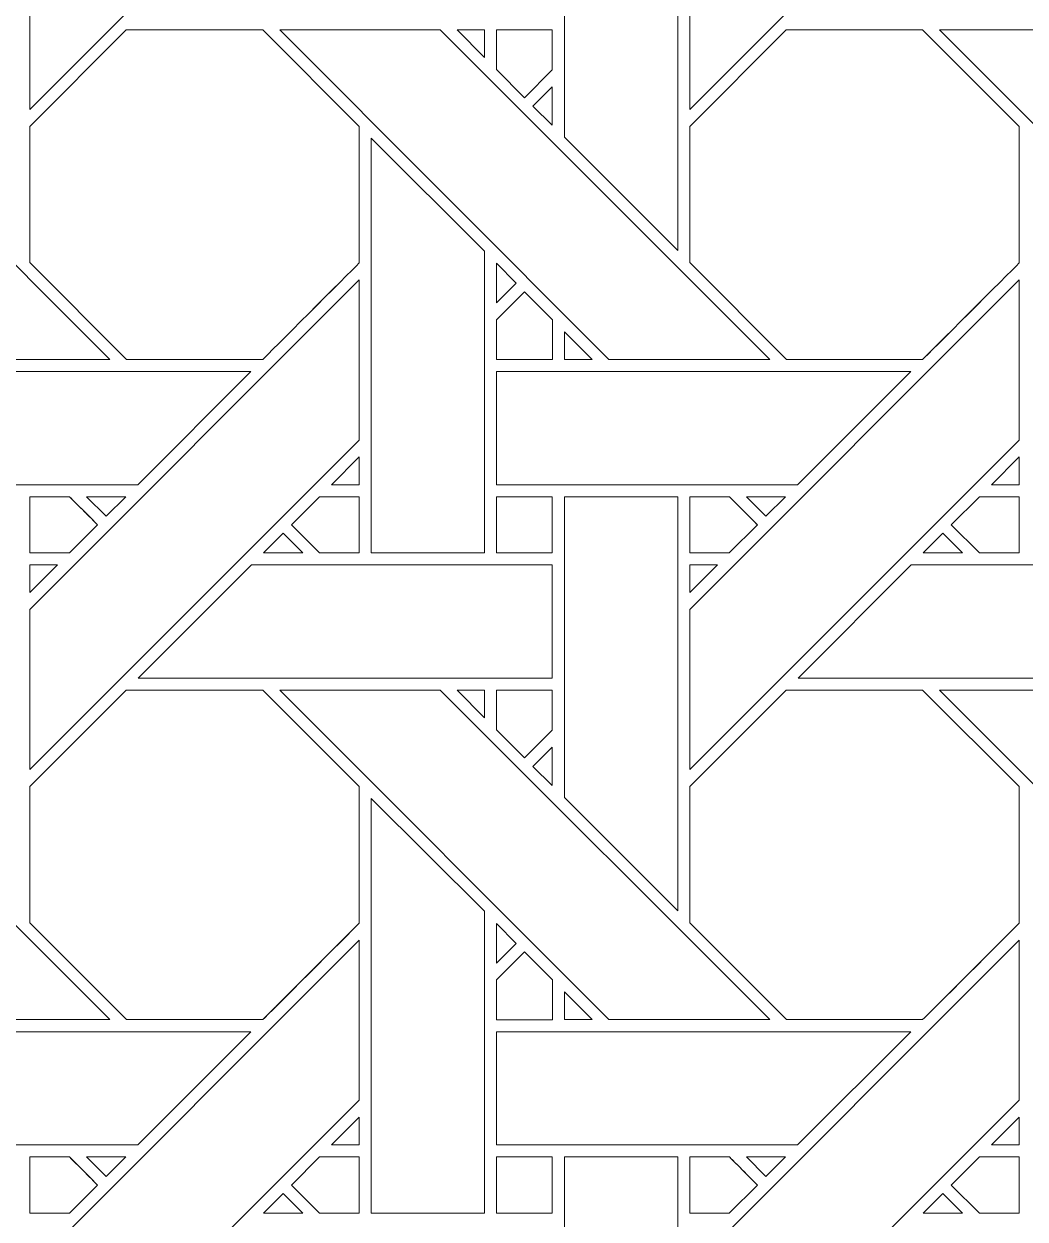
# Model space of a CAD drawing. Header units: inches. Extents: x 4.4 to 20.4, y 1.1 to 17.1.
# Drawn here: x 6.919 to 8.359, y 8.097 to 9.815 of the extents above; entities that cross this region are included whole.
import ezdxf

# ---------------------------------------------------------------- set-up
doc = ezdxf.new("R2010")
doc.units = ezdxf.units.IN
doc.header["$MEASUREMENT"] = 0
doc.layers.add('Design', color=7, linetype='Continuous', lineweight=0)

msp = doc.modelspace()

# ---------------------------------------------------------------- linework, layer by layer
at = {"layer": 'Design'}
for points, knots in [([(12.3829, 17.0948), (7.9646, 17.0948), (4.3829, 13.513), (4.3829, 9.0948), (4.3829, 4.6765), (7.9646, 1.0948), (12.3829, 1.0948), (16.8011, 1.0948), (20.3829, 4.6765), (20.3829, 9.0948), (20.3829, 13.513), (16.8011, 17.0948), (12.3829, 17.0948)], [0, 0, 0, 0, 1, 1, 1, 2, 2, 2, 3, 3, 3, 4, 4, 4, 4]), ([(12.3829, 16.2388), (8.4373, 16.2388), (5.2388, 13.0403), (5.2388, 9.0948), (5.2388, 5.1492), (8.4373, 1.9507), (12.3829, 1.9507), (16.3284, 1.9507), (19.5269, 5.1492), (19.5269, 9.0948), (19.5269, 13.0403), (16.3284, 16.2388), (12.3829, 16.2388)], [0, 0, 0, 0, 1, 1, 1, 2, 2, 2, 3, 3, 3, 4, 4, 4, 4]), ([(6.928, 9.9218), (6.928, 9.9218), (7.4017, 10.3954), (7.4017, 10.3954), (7.4017, 10.3954), (7.4017, 10.1654), (7.4017, 10.1654), (7.4017, 10.1654), (6.928, 9.6917), (6.928, 9.6917), (6.928, 9.6917), (6.928, 9.9218), (6.928, 9.9218)], [0, 0, 0, 0, 1, 1, 1, 2, 2, 2, 3, 3, 3, 4, 4, 4, 4]), ([(7.8768, 9.9218), (7.8768, 9.9218), (8.3504, 10.3954), (8.3504, 10.3954), (8.3504, 10.3954), (8.3504, 10.1654), (8.3504, 10.1654), (8.3504, 10.1654), (7.8768, 9.6917), (7.8768, 9.6917), (7.8768, 9.6917), (7.8768, 9.9218), (7.8768, 9.9218)], [0, 0, 0, 0, 1, 1, 1, 2, 2, 2, 3, 3, 3, 4, 4, 4, 4]), ([(7.8596, 10.0839), (7.8596, 10.0839), (7.8596, 9.4888), (7.8596, 9.4888), (7.8596, 9.4888), (7.6967, 9.6517), (7.6967, 9.6517), (7.6967, 9.6517), (7.6967, 10.0839), (7.6967, 10.0839), (7.6967, 10.0839), (7.8596, 10.0839), (7.8596, 10.0839)], [0, 0, 0, 0, 1, 1, 1, 2, 2, 2, 3, 3, 3, 4, 4, 4, 4]), ([(6.5694, 9.8061), (6.5694, 9.8061), (7.043, 9.3324), (7.043, 9.3324), (7.043, 9.3324), (6.812, 9.3324), (6.812, 9.3324), (6.812, 9.3324), (6.3385, 9.8061), (6.3385, 9.8061), (6.3385, 9.8061), (6.5694, 9.8061), (6.5694, 9.8061)], [0, 0, 0, 0, 1, 1, 1, 2, 2, 2, 3, 3, 3, 4, 4, 4, 4]), ([(7.0667, 9.8061), (7.0667, 9.8061), (7.2629, 9.8061), (7.2629, 9.8061), (7.2629, 9.8061), (7.4016, 9.6673), (7.4016, 9.6673), (7.4016, 9.6673), (7.4016, 9.4711), (7.4016, 9.4711), (7.3838, 9.4532), (7.2719, 9.3414), (7.2629, 9.3324), (7.2629, 9.3324), (7.0672, 9.3324), (7.0672, 9.3324), (7.0672, 9.3324), (6.928, 9.4717), (6.928, 9.4717), (6.928, 9.4717), (6.928, 9.6673), (6.928, 9.6673), (6.928, 9.6673), (7.0667, 9.8061), (7.0667, 9.8061)], [0, 0, 0, 0, 1, 1, 1, 2, 2, 2, 3, 3, 3, 4, 4, 4, 5, 5, 5, 6, 6, 6, 7, 7, 7, 8, 8, 8, 8]), ([(6.928, 9.6673), (6.928, 9.6673), (7.0667, 9.8061), (7.0667, 9.8061), (7.0667, 9.8061), (7.2629, 9.8061), (7.2629, 9.8061), (7.2629, 9.8061), (7.4016, 9.6673), (7.4016, 9.6673), (7.4016, 9.6673), (7.4016, 9.4711), (7.4016, 9.4711), (7.3839, 9.4533), (7.272, 9.3415), (7.2629, 9.3324), (7.2629, 9.3324), (7.0672, 9.3324), (7.0672, 9.3324), (7.0672, 9.3324), (6.928, 9.4717), (6.928, 9.4717), (6.928, 9.4717), (6.928, 9.6673), (6.928, 9.6673)], [0, 0, 0, 0, 1, 1, 1, 2, 2, 2, 3, 3, 3, 4, 4, 4, 5, 5, 5, 6, 6, 6, 7, 7, 7, 8, 8, 8, 8]), ([(7.5181, 9.8061), (7.5181, 9.8061), (7.9918, 9.3324), (7.9918, 9.3324), (7.9918, 9.3324), (7.7607, 9.3324), (7.7607, 9.3324), (7.7607, 9.3324), (7.2872, 9.8061), (7.2872, 9.8061), (7.2872, 9.8061), (7.5181, 9.8061), (7.5181, 9.8061)], [0, 0, 0, 0, 1, 1, 1, 2, 2, 2, 3, 3, 3, 4, 4, 4, 4]), ([(7.5817, 9.8061), (7.5817, 9.8061), (7.5817, 9.7662), (7.5817, 9.7662), (7.5817, 9.7662), (7.5422, 9.8061), (7.5422, 9.8061), (7.5422, 9.8061), (7.5817, 9.8061), (7.5817, 9.8061)], [0, 0, 0, 0, 1, 1, 1, 2, 2, 2, 3, 3, 3, 3]), ([(7.6791, 9.8061), (7.6791, 9.8061), (7.6791, 9.7485), (7.6791, 9.7485), (7.6791, 9.7485), (7.6392, 9.7085), (7.6392, 9.7085), (7.6392, 9.7085), (7.5988, 9.7489), (7.5988, 9.7489), (7.5988, 9.7489), (7.5988, 9.8061), (7.5988, 9.8061), (7.5988, 9.8061), (7.6791, 9.8061), (7.6791, 9.8061)], [0, 0, 0, 0, 1, 1, 1, 2, 2, 2, 3, 3, 3, 4, 4, 4, 5, 5, 5, 5]), ([(7.6392, 9.7085), (7.6392, 9.7085), (7.5988, 9.7489), (7.5988, 9.7489), (7.5988, 9.7489), (7.5988, 9.8061), (7.5988, 9.8061), (7.5988, 9.8061), (7.6791, 9.8061), (7.6791, 9.8061), (7.6791, 9.8061), (7.6791, 9.7485), (7.6791, 9.7485), (7.6791, 9.7485), (7.6392, 9.7085), (7.6392, 9.7085)], [0, 0, 0, 0, 1, 1, 1, 2, 2, 2, 3, 3, 3, 4, 4, 4, 5, 5, 5, 5]), ([(8.0154, 9.8061), (8.0154, 9.8061), (8.2116, 9.8061), (8.2116, 9.8061), (8.2116, 9.8061), (8.3504, 9.6673), (8.3504, 9.6673), (8.3504, 9.6673), (8.3504, 9.4711), (8.3504, 9.4711), (8.3326, 9.4532), (8.2207, 9.3414), (8.2117, 9.3324), (8.2117, 9.3324), (8.016, 9.3324), (8.016, 9.3324), (8.016, 9.3324), (7.8767, 9.4717), (7.8767, 9.4717), (7.8767, 9.4717), (7.8767, 9.6673), (7.8767, 9.6673), (7.8767, 9.6673), (8.0154, 9.8061), (8.0154, 9.8061)], [0, 0, 0, 0, 1, 1, 1, 2, 2, 2, 3, 3, 3, 4, 4, 4, 5, 5, 5, 6, 6, 6, 7, 7, 7, 8, 8, 8, 8]), ([(7.8767, 9.6673), (7.8767, 9.6673), (8.0154, 9.8061), (8.0154, 9.8061), (8.0154, 9.8061), (8.2116, 9.8061), (8.2116, 9.8061), (8.2116, 9.8061), (8.3504, 9.6673), (8.3504, 9.6673), (8.3504, 9.6673), (8.3504, 9.4711), (8.3504, 9.4711), (8.3328, 9.4534), (8.2208, 9.3416), (8.2117, 9.3324), (8.2117, 9.3324), (8.016, 9.3324), (8.016, 9.3324), (8.016, 9.3324), (7.8767, 9.4717), (7.8767, 9.4717), (7.8767, 9.4717), (7.8767, 9.6673), (7.8767, 9.6673)], [0, 0, 0, 0, 1, 1, 1, 2, 2, 2, 3, 3, 3, 4, 4, 4, 5, 5, 5, 6, 6, 6, 7, 7, 7, 8, 8, 8, 8]), ([(8.4669, 9.8061), (8.4669, 9.8061), (8.9405, 9.3324), (8.9405, 9.3324), (8.9405, 9.3324), (8.7095, 9.3324), (8.7095, 9.3324), (8.7095, 9.3324), (8.2359, 9.8061), (8.2359, 9.8061), (8.2359, 9.8061), (8.4669, 9.8061), (8.4669, 9.8061)], [0, 0, 0, 0, 1, 1, 1, 2, 2, 2, 3, 3, 3, 4, 4, 4, 4]), ([(7.6792, 9.7242), (7.6792, 9.7242), (7.6792, 9.6691), (7.6792, 9.6691), (7.6792, 9.6691), (7.6514, 9.6964), (7.6514, 9.6964), (7.6514, 9.6964), (7.6792, 9.7242), (7.6792, 9.7242)], [0, 0, 0, 0, 1, 1, 1, 2, 2, 2, 3, 3, 3, 3]), ([(7.5816, 9.4881), (7.5816, 9.4881), (7.5816, 9.0544), (7.5816, 9.0544), (7.5816, 9.0544), (7.4188, 9.0544), (7.4188, 9.0544), (7.4188, 9.0544), (7.4188, 9.6502), (7.4188, 9.6502), (7.4188, 9.6502), (7.5816, 9.4881), (7.5816, 9.4881)], [0, 0, 0, 0, 1, 1, 1, 2, 2, 2, 3, 3, 3, 4, 4, 4, 4]), ([(7.5989, 9.4138), (7.5989, 9.4138), (7.5989, 9.4706), (7.5989, 9.4706), (7.5989, 9.4706), (7.6271, 9.442), (7.6271, 9.442), (7.6271, 9.442), (7.5989, 9.4138), (7.5989, 9.4138)], [0, 0, 0, 0, 1, 1, 1, 2, 2, 2, 3, 3, 3, 3]), ([(6.928, 8.9731), (6.928, 8.9731), (7.4017, 9.4467), (7.4017, 9.4467), (7.4017, 9.4467), (7.4017, 9.2166), (7.4017, 9.2166), (7.4017, 9.2166), (6.928, 8.743), (6.928, 8.743), (6.928, 8.743), (6.928, 8.9731), (6.928, 8.9731)], [0, 0, 0, 0, 1, 1, 1, 2, 2, 2, 3, 3, 3, 4, 4, 4, 4]), ([(7.8768, 8.9731), (7.8768, 8.9731), (8.3504, 9.4467), (8.3504, 9.4467), (8.3504, 9.4467), (8.3504, 9.2166), (8.3504, 9.2166), (8.3504, 9.2166), (7.8768, 8.743), (7.8768, 8.743), (7.8768, 8.743), (7.8768, 8.9731), (7.8768, 8.9731)], [0, 0, 0, 0, 1, 1, 1, 2, 2, 2, 3, 3, 3, 4, 4, 4, 4]), ([(7.5989, 9.3322), (7.5989, 9.3322), (7.5989, 9.3895), (7.5989, 9.3895), (7.5989, 9.3895), (7.6392, 9.4298), (7.6392, 9.4298), (7.6392, 9.4298), (7.6795, 9.3895), (7.6795, 9.3895), (7.6795, 9.3895), (7.6795, 9.3322), (7.6795, 9.3322), (7.6795, 9.3322), (7.5989, 9.3322), (7.5989, 9.3322)], [0, 0, 0, 0, 1, 1, 1, 2, 2, 2, 3, 3, 3, 4, 4, 4, 5, 5, 5, 5]), ([(7.6392, 9.4298), (7.6392, 9.4298), (7.6795, 9.3895), (7.6795, 9.3895), (7.6795, 9.3895), (7.6795, 9.3322), (7.6795, 9.3322), (7.6795, 9.3322), (7.5989, 9.3322), (7.5989, 9.3322), (7.5989, 9.3322), (7.5989, 9.3895), (7.5989, 9.3895), (7.5989, 9.3895), (7.6392, 9.4298), (7.6392, 9.4298)], [0, 0, 0, 0, 1, 1, 1, 2, 2, 2, 3, 3, 3, 4, 4, 4, 5, 5, 5, 5]), ([(7.6968, 9.3324), (7.6968, 9.3324), (7.6968, 9.3722), (7.6968, 9.3722), (7.6968, 9.3722), (7.7365, 9.3324), (7.7365, 9.3324), (7.7365, 9.3324), (7.6968, 9.3324), (7.6968, 9.3324)], [0, 0, 0, 0, 1, 1, 1, 2, 2, 2, 3, 3, 3, 3]), ([(6.6502, 9.1525), (6.6502, 9.1525), (6.6502, 9.3152), (6.6502, 9.3152), (6.6502, 9.3152), (7.2459, 9.3152), (7.2459, 9.3152), (7.2459, 9.3152), (7.0832, 9.1525), (7.0832, 9.1525), (7.0832, 9.1525), (6.6502, 9.1525), (6.6502, 9.1525)], [0, 0, 0, 0, 1, 1, 1, 2, 2, 2, 3, 3, 3, 4, 4, 4, 4]), ([(7.5989, 9.1525), (7.5989, 9.1525), (7.5989, 9.3152), (7.5989, 9.3152), (7.5989, 9.3152), (8.1946, 9.3152), (8.1946, 9.3152), (8.1946, 9.3152), (8.0319, 9.1525), (8.0319, 9.1525), (8.0319, 9.1525), (7.5989, 9.1525), (7.5989, 9.1525)], [0, 0, 0, 0, 1, 1, 1, 2, 2, 2, 3, 3, 3, 4, 4, 4, 4]), ([(7.3619, 9.1525), (7.3619, 9.1525), (7.4017, 9.1923), (7.4017, 9.1923), (7.4017, 9.1923), (7.4017, 9.1525), (7.4017, 9.1525), (7.4017, 9.1525), (7.3619, 9.1525), (7.3619, 9.1525)], [0, 0, 0, 0, 1, 1, 1, 2, 2, 2, 3, 3, 3, 3]), ([(8.3107, 9.1525), (8.3107, 9.1525), (8.3504, 9.1923), (8.3504, 9.1923), (8.3504, 9.1923), (8.3504, 9.1525), (8.3504, 9.1525), (8.3504, 9.1525), (8.3107, 9.1525), (8.3107, 9.1525)], [0, 0, 0, 0, 1, 1, 1, 2, 2, 2, 3, 3, 3, 3]), ([(6.985, 9.1352), (6.9902, 9.1301), (7.021, 9.0993), (7.0254, 9.0948), (7.0254, 9.0948), (6.985, 9.0544), (6.985, 9.0544), (6.985, 9.0544), (6.928, 9.0544), (6.928, 9.0544), (6.928, 9.0544), (6.928, 9.1352), (6.928, 9.1352), (6.928, 9.1352), (6.985, 9.1352), (6.985, 9.1352)], [0, 0, 0, 0, 1, 1, 1, 2, 2, 2, 3, 3, 3, 4, 4, 4, 5, 5, 5, 5]), ([(7.0103, 9.11), (7.0103, 9.11), (7.0254, 9.0948), (7.0254, 9.0948), (7.0254, 9.0948), (6.985, 9.0544), (6.985, 9.0544), (6.985, 9.0544), (6.928, 9.0544), (6.928, 9.0544), (6.928, 9.0544), (6.928, 9.1352), (6.928, 9.1352), (6.928, 9.1352), (6.985, 9.1352), (6.985, 9.1352), (6.9905, 9.1297), (7.0008, 9.1195), (7.0103, 9.11)], [0, 0, 0, 0, 1, 1, 1, 2, 2, 2, 3, 3, 3, 4, 4, 4, 5, 5, 5, 6, 6, 6, 6]), ([(7.0095, 9.1352), (7.0095, 9.1352), (7.0659, 9.1352), (7.0659, 9.1352), (7.0659, 9.1352), (7.0376, 9.107), (7.0376, 9.107), (7.0376, 9.107), (7.0095, 9.1352), (7.0095, 9.1352)], [0, 0, 0, 0, 1, 1, 1, 2, 2, 2, 3, 3, 3, 3]), ([(7.3445, 9.0544), (7.3445, 9.0544), (7.3042, 9.0948), (7.3042, 9.0948), (7.3042, 9.0948), (7.3446, 9.1352), (7.3446, 9.1352), (7.3446, 9.1352), (7.4017, 9.1352), (7.4017, 9.1352), (7.4017, 9.1352), (7.4017, 9.0544), (7.4017, 9.0544), (7.4017, 9.0544), (7.3445, 9.0544), (7.3445, 9.0544)], [0, 0, 0, 0, 1, 1, 1, 2, 2, 2, 3, 3, 3, 4, 4, 4, 5, 5, 5, 5]), ([(7.3042, 9.0948), (7.3042, 9.0948), (7.3446, 9.1352), (7.3446, 9.1352), (7.3446, 9.1352), (7.4017, 9.1352), (7.4017, 9.1352), (7.4017, 9.1352), (7.4017, 9.0544), (7.4017, 9.0544), (7.4017, 9.0544), (7.3445, 9.0544), (7.3445, 9.0544), (7.3445, 9.0544), (7.3042, 9.0948), (7.3042, 9.0948)], [0, 0, 0, 0, 1, 1, 1, 2, 2, 2, 3, 3, 3, 4, 4, 4, 5, 5, 5, 5]), ([(7.5989, 9.0544), (7.5989, 9.0544), (7.5989, 9.1352), (7.5989, 9.1352), (7.5989, 9.1352), (7.6791, 9.1352), (7.6791, 9.1352), (7.6791, 9.1352), (7.6791, 9.0544), (7.6791, 9.0544), (7.6791, 9.0544), (7.5989, 9.0544), (7.5989, 9.0544)], [0, 0, 0, 0, 1, 1, 1, 2, 2, 2, 3, 3, 3, 4, 4, 4, 4]), ([(7.5989, 9.1352), (7.5989, 9.1352), (7.6791, 9.1352), (7.6791, 9.1352), (7.6791, 9.1352), (7.6791, 9.0544), (7.6791, 9.0544), (7.6791, 9.0544), (7.5989, 9.0544), (7.5989, 9.0544), (7.5989, 9.0544), (7.5989, 9.1352), (7.5989, 9.1352)], [0, 0, 0, 0, 1, 1, 1, 2, 2, 2, 3, 3, 3, 4, 4, 4, 4]), ([(7.8596, 9.1352), (7.8596, 9.1352), (7.8596, 8.5401), (7.8596, 8.5401), (7.8596, 8.5401), (7.6967, 8.703), (7.6967, 8.703), (7.6967, 8.703), (7.6967, 9.1352), (7.6967, 9.1352), (7.6967, 9.1352), (7.8596, 9.1352), (7.8596, 9.1352)], [0, 0, 0, 0, 1, 1, 1, 2, 2, 2, 3, 3, 3, 4, 4, 4, 4]), ([(7.9338, 9.1352), (7.9389, 9.1301), (7.9697, 9.0993), (7.9741, 9.0948), (7.9741, 9.0948), (7.9337, 9.0544), (7.9337, 9.0544), (7.9337, 9.0544), (7.8767, 9.0544), (7.8767, 9.0544), (7.8767, 9.0544), (7.8767, 9.1352), (7.8767, 9.1352), (7.8767, 9.1352), (7.9338, 9.1352), (7.9338, 9.1352)], [0, 0, 0, 0, 1, 1, 1, 2, 2, 2, 3, 3, 3, 4, 4, 4, 5, 5, 5, 5]), ([(7.9583, 9.1107), (7.9643, 9.1047), (7.97, 9.099), (7.9741, 9.0948), (7.9741, 9.0948), (7.9337, 9.0544), (7.9337, 9.0544), (7.9337, 9.0544), (7.8767, 9.0544), (7.8767, 9.0544), (7.8767, 9.0544), (7.8767, 9.1352), (7.8767, 9.1352), (7.8767, 9.1352), (7.9338, 9.1352), (7.9338, 9.1352), (7.9338, 9.1352), (7.9583, 9.1107), (7.9583, 9.1107)], [0, 0, 0, 0, 1, 1, 1, 2, 2, 2, 3, 3, 3, 4, 4, 4, 5, 5, 5, 6, 6, 6, 6]), ([(7.9582, 9.1352), (7.9582, 9.1352), (8.0146, 9.1352), (8.0146, 9.1352), (8.0146, 9.1352), (7.9864, 9.107), (7.9864, 9.107), (7.9864, 9.107), (7.9582, 9.1352), (7.9582, 9.1352)], [0, 0, 0, 0, 1, 1, 1, 2, 2, 2, 3, 3, 3, 3]), ([(8.2933, 9.0544), (8.2933, 9.0544), (8.2529, 9.0948), (8.2529, 9.0948), (8.2529, 9.0948), (8.2934, 9.1352), (8.2934, 9.1352), (8.2934, 9.1352), (8.3504, 9.1352), (8.3504, 9.1352), (8.3504, 9.1352), (8.3504, 9.0544), (8.3504, 9.0544), (8.3504, 9.0544), (8.2933, 9.0544), (8.2933, 9.0544)], [0, 0, 0, 0, 1, 1, 1, 2, 2, 2, 3, 3, 3, 4, 4, 4, 5, 5, 5, 5]), ([(8.2529, 9.0948), (8.2529, 9.0948), (8.2934, 9.1352), (8.2934, 9.1352), (8.2934, 9.1352), (8.3504, 9.1352), (8.3504, 9.1352), (8.3504, 9.1352), (8.3504, 9.0544), (8.3504, 9.0544), (8.3504, 9.0544), (8.2933, 9.0544), (8.2933, 9.0544), (8.2933, 9.0544), (8.2529, 9.0948), (8.2529, 9.0948)], [0, 0, 0, 0, 1, 1, 1, 2, 2, 2, 3, 3, 3, 4, 4, 4, 5, 5, 5, 5]), ([(7.3204, 9.0544), (7.3204, 9.0544), (7.2639, 9.0544), (7.2639, 9.0544), (7.2639, 9.0544), (7.2921, 9.0827), (7.2921, 9.0827), (7.2921, 9.0827), (7.3204, 9.0544), (7.3204, 9.0544)], [0, 0, 0, 0, 1, 1, 1, 2, 2, 2, 3, 3, 3, 3]), ([(8.2691, 9.0544), (8.2691, 9.0544), (8.2126, 9.0544), (8.2126, 9.0544), (8.2126, 9.0544), (8.2408, 9.0827), (8.2408, 9.0827), (8.2408, 9.0827), (8.2691, 9.0544), (8.2691, 9.0544)], [0, 0, 0, 0, 1, 1, 1, 2, 2, 2, 3, 3, 3, 3]), ([(6.9679, 9.0373), (6.9679, 9.0373), (6.928, 8.9974), (6.928, 8.9974), (6.928, 8.9974), (6.928, 9.0373), (6.928, 9.0373), (6.928, 9.0373), (6.9679, 9.0373), (6.9679, 9.0373)], [0, 0, 0, 0, 1, 1, 1, 2, 2, 2, 3, 3, 3, 3]), ([(7.2467, 9.0373), (7.2467, 9.0373), (7.6792, 9.0373), (7.6792, 9.0373), (7.6792, 9.0373), (7.6792, 8.8745), (7.6792, 8.8745), (7.6792, 8.8745), (7.0839, 8.8745), (7.0839, 8.8745), (7.0839, 8.8745), (7.2467, 9.0373), (7.2467, 9.0373)], [0, 0, 0, 0, 1, 1, 1, 2, 2, 2, 3, 3, 3, 4, 4, 4, 4]), ([(7.9166, 9.0373), (7.9166, 9.0373), (7.8768, 8.9975), (7.8768, 8.9975), (7.8768, 8.9975), (7.8768, 9.0373), (7.8768, 9.0373), (7.8768, 9.0373), (7.9166, 9.0373), (7.9166, 9.0373)], [0, 0, 0, 0, 1, 1, 1, 2, 2, 2, 3, 3, 3, 3]), ([(8.1954, 9.0373), (8.1954, 9.0373), (8.6279, 9.0373), (8.6279, 9.0373), (8.6279, 9.0373), (8.6279, 8.8745), (8.6279, 8.8745), (8.6279, 8.8745), (8.0326, 8.8745), (8.0326, 8.8745), (8.0326, 8.8745), (8.1954, 9.0373), (8.1954, 9.0373)], [0, 0, 0, 0, 1, 1, 1, 2, 2, 2, 3, 3, 3, 4, 4, 4, 4]), ([(6.5694, 8.8573), (6.5694, 8.8573), (7.043, 8.3837), (7.043, 8.3837), (7.043, 8.3837), (6.812, 8.3837), (6.812, 8.3837), (6.812, 8.3837), (6.3385, 8.8573), (6.3385, 8.8573), (6.3385, 8.8573), (6.5694, 8.8573), (6.5694, 8.8573)], [0, 0, 0, 0, 1, 1, 1, 2, 2, 2, 3, 3, 3, 4, 4, 4, 4]), ([(7.0667, 8.8573), (7.0667, 8.8573), (7.2629, 8.8573), (7.2629, 8.8573), (7.2629, 8.8573), (7.4016, 8.7186), (7.4016, 8.7186), (7.4016, 8.7186), (7.4016, 8.5224), (7.4016, 8.5224), (7.3838, 8.5044), (7.2719, 8.3927), (7.2629, 8.3837), (7.2629, 8.3837), (7.0672, 8.3837), (7.0672, 8.3837), (7.0672, 8.3837), (6.928, 8.5229), (6.928, 8.5229), (6.928, 8.5229), (6.928, 8.7186), (6.928, 8.7186), (6.928, 8.7186), (7.0667, 8.8573), (7.0667, 8.8573)], [0, 0, 0, 0, 1, 1, 1, 2, 2, 2, 3, 3, 3, 4, 4, 4, 5, 5, 5, 6, 6, 6, 7, 7, 7, 8, 8, 8, 8]), ([(6.928, 8.7186), (6.928, 8.7186), (7.0667, 8.8573), (7.0667, 8.8573), (7.0667, 8.8573), (7.2629, 8.8573), (7.2629, 8.8573), (7.2629, 8.8573), (7.4016, 8.7186), (7.4016, 8.7186), (7.4016, 8.7186), (7.4016, 8.5224), (7.4016, 8.5224), (7.3843, 8.5049), (7.2723, 8.3931), (7.2629, 8.3837), (7.2629, 8.3837), (7.0672, 8.3837), (7.0672, 8.3837), (7.0672, 8.3837), (6.928, 8.5229), (6.928, 8.5229), (6.928, 8.5229), (6.928, 8.7186), (6.928, 8.7186)], [0, 0, 0, 0, 1, 1, 1, 2, 2, 2, 3, 3, 3, 4, 4, 4, 5, 5, 5, 6, 6, 6, 7, 7, 7, 8, 8, 8, 8]), ([(7.5181, 8.8573), (7.5181, 8.8573), (7.9918, 8.3837), (7.9918, 8.3837), (7.9918, 8.3837), (7.7607, 8.3837), (7.7607, 8.3837), (7.7607, 8.3837), (7.2872, 8.8573), (7.2872, 8.8573), (7.2872, 8.8573), (7.5181, 8.8573), (7.5181, 8.8573)], [0, 0, 0, 0, 1, 1, 1, 2, 2, 2, 3, 3, 3, 4, 4, 4, 4]), ([(7.5817, 8.8573), (7.5817, 8.8573), (7.5817, 8.8175), (7.5817, 8.8175), (7.5817, 8.8175), (7.5422, 8.8573), (7.5422, 8.8573), (7.5422, 8.8573), (7.5817, 8.8573), (7.5817, 8.8573)], [0, 0, 0, 0, 1, 1, 1, 2, 2, 2, 3, 3, 3, 3]), ([(7.6791, 8.8573), (7.6791, 8.8573), (7.6791, 8.7997), (7.6791, 8.7997), (7.6791, 8.7997), (7.6392, 8.7598), (7.6392, 8.7598), (7.6392, 8.7598), (7.5988, 8.8001), (7.5988, 8.8001), (7.5988, 8.8001), (7.5988, 8.8573), (7.5988, 8.8573), (7.5988, 8.8573), (7.6791, 8.8573), (7.6791, 8.8573)], [0, 0, 0, 0, 1, 1, 1, 2, 2, 2, 3, 3, 3, 4, 4, 4, 5, 5, 5, 5]), ([(7.6392, 8.7598), (7.6392, 8.7598), (7.5988, 8.8001), (7.5988, 8.8001), (7.5988, 8.8001), (7.5988, 8.8573), (7.5988, 8.8573), (7.5988, 8.8573), (7.6791, 8.8573), (7.6791, 8.8573), (7.6791, 8.8573), (7.6791, 8.7997), (7.6791, 8.7997), (7.6791, 8.7997), (7.6392, 8.7598), (7.6392, 8.7598)], [0, 0, 0, 0, 1, 1, 1, 2, 2, 2, 3, 3, 3, 4, 4, 4, 5, 5, 5, 5]), ([(8.0154, 8.8573), (8.0154, 8.8573), (8.2116, 8.8573), (8.2116, 8.8573), (8.2116, 8.8573), (8.3504, 8.7186), (8.3504, 8.7186), (8.3504, 8.7186), (8.3504, 8.5224), (8.3504, 8.5224), (8.3326, 8.5044), (8.2207, 8.3927), (8.2117, 8.3837), (8.2117, 8.3837), (8.016, 8.3837), (8.016, 8.3837), (8.016, 8.3837), (7.8767, 8.5229), (7.8767, 8.5229), (7.8767, 8.5229), (7.8767, 8.7186), (7.8767, 8.7186), (7.8767, 8.7186), (8.0154, 8.8573), (8.0154, 8.8573)], [0, 0, 0, 0, 1, 1, 1, 2, 2, 2, 3, 3, 3, 4, 4, 4, 5, 5, 5, 6, 6, 6, 7, 7, 7, 8, 8, 8, 8]), ([(7.8767, 8.7186), (7.8767, 8.7186), (8.0154, 8.8573), (8.0154, 8.8573), (8.0154, 8.8573), (8.2116, 8.8573), (8.2116, 8.8573), (8.2116, 8.8573), (8.3504, 8.7186), (8.3504, 8.7186), (8.3504, 8.7186), (8.3504, 8.5224), (8.3504, 8.5224), (8.3324, 8.5042), (8.2205, 8.3925), (8.2117, 8.3837), (8.2117, 8.3837), (8.016, 8.3837), (8.016, 8.3837), (8.016, 8.3837), (7.8767, 8.5229), (7.8767, 8.5229), (7.8767, 8.5229), (7.8767, 8.7186), (7.8767, 8.7186)], [0, 0, 0, 0, 1, 1, 1, 2, 2, 2, 3, 3, 3, 4, 4, 4, 5, 5, 5, 6, 6, 6, 7, 7, 7, 8, 8, 8, 8]), ([(8.2359, 8.8573), (8.2359, 8.8573), (8.4669, 8.8573), (8.4669, 8.8573), (8.4669, 8.8573), (8.9405, 8.3837), (8.9405, 8.3837), (8.9405, 8.3837), (8.7095, 8.3837), (8.7095, 8.3837), (8.7095, 8.3837), (8.2359, 8.8573), (8.2359, 8.8573)], [0, 0, 0, 0, 1, 1, 1, 2, 2, 2, 3, 3, 3, 4, 4, 4, 4]), ([(7.6792, 8.7755), (7.6792, 8.7755), (7.6792, 8.7203), (7.6792, 8.7203), (7.6792, 8.7203), (7.6514, 8.7477), (7.6514, 8.7477), (7.6514, 8.7477), (7.6792, 8.7755), (7.6792, 8.7755)], [0, 0, 0, 0, 1, 1, 1, 2, 2, 2, 3, 3, 3, 3]), ([(7.5816, 8.5394), (7.5816, 8.5394), (7.5816, 8.1057), (7.5816, 8.1057), (7.5816, 8.1057), (7.4188, 8.1057), (7.4188, 8.1057), (7.4188, 8.1057), (7.4188, 8.7015), (7.4188, 8.7015), (7.4188, 8.7015), (7.5816, 8.5394), (7.5816, 8.5394)], [0, 0, 0, 0, 1, 1, 1, 2, 2, 2, 3, 3, 3, 4, 4, 4, 4]), ([(7.5989, 8.4651), (7.5989, 8.4651), (7.5989, 8.5219), (7.5989, 8.5219), (7.5989, 8.5219), (7.6271, 8.4933), (7.6271, 8.4933), (7.6271, 8.4933), (7.5989, 8.4651), (7.5989, 8.4651)], [0, 0, 0, 0, 1, 1, 1, 2, 2, 2, 3, 3, 3, 3]), ([(6.928, 8.0244), (6.928, 8.0244), (7.4017, 8.498), (7.4017, 8.498), (7.4017, 8.498), (7.4017, 8.2679), (7.4017, 8.2679), (7.4017, 8.2679), (6.928, 7.7943), (6.928, 7.7943), (6.928, 7.7943), (6.928, 8.0244), (6.928, 8.0244)], [0, 0, 0, 0, 1, 1, 1, 2, 2, 2, 3, 3, 3, 4, 4, 4, 4]), ([(7.8768, 8.0244), (7.8768, 8.0244), (8.3504, 8.498), (8.3504, 8.498), (8.3504, 8.498), (8.3504, 8.2679), (8.3504, 8.2679), (8.3504, 8.2679), (7.8768, 7.7943), (7.8768, 7.7943), (7.8768, 7.7943), (7.8768, 8.0244), (7.8768, 8.0244)], [0, 0, 0, 0, 1, 1, 1, 2, 2, 2, 3, 3, 3, 4, 4, 4, 4]), ([(7.5989, 8.3834), (7.5989, 8.3834), (7.5989, 8.4407), (7.5989, 8.4407), (7.5989, 8.4407), (7.6392, 8.4811), (7.6392, 8.4811), (7.6392, 8.4811), (7.6795, 8.4407), (7.6795, 8.4407), (7.6795, 8.4407), (7.6795, 8.3834), (7.6795, 8.3834), (7.6795, 8.3834), (7.5989, 8.3834), (7.5989, 8.3834)], [0, 0, 0, 0, 1, 1, 1, 2, 2, 2, 3, 3, 3, 4, 4, 4, 5, 5, 5, 5]), ([(7.5989, 8.3834), (7.5989, 8.3834), (7.5989, 8.4407), (7.5989, 8.4407), (7.5989, 8.4407), (7.6392, 8.4811), (7.6392, 8.4811), (7.6392, 8.4811), (7.6795, 8.4407), (7.6795, 8.4407), (7.6795, 8.4407), (7.6795, 8.3834), (7.6795, 8.3834), (7.6795, 8.3834), (7.5989, 8.3834), (7.5989, 8.3834)], [0, 0, 0, 0, 1, 1, 1, 2, 2, 2, 3, 3, 3, 4, 4, 4, 5, 5, 5, 5]), ([(7.7365, 8.3837), (7.7365, 8.3837), (7.6968, 8.3837), (7.6968, 8.3837), (7.6968, 8.3837), (7.6968, 8.4235), (7.6968, 8.4235), (7.6968, 8.4235), (7.7365, 8.3837), (7.7365, 8.3837)], [0, 0, 0, 0, 1, 1, 1, 2, 2, 2, 3, 3, 3, 3]), ([(6.6502, 8.2037), (6.6502, 8.2037), (6.6502, 8.3664), (6.6502, 8.3664), (6.6502, 8.3664), (7.2459, 8.3664), (7.2459, 8.3664), (7.2459, 8.3664), (7.0832, 8.2037), (7.0832, 8.2037), (7.0832, 8.2037), (6.6502, 8.2037), (6.6502, 8.2037)], [0, 0, 0, 0, 1, 1, 1, 2, 2, 2, 3, 3, 3, 4, 4, 4, 4]), ([(7.5989, 8.2037), (7.5989, 8.2037), (7.5989, 8.3664), (7.5989, 8.3664), (7.5989, 8.3664), (8.1946, 8.3664), (8.1946, 8.3664), (8.1946, 8.3664), (8.0319, 8.2037), (8.0319, 8.2037), (8.0319, 8.2037), (7.5989, 8.2037), (7.5989, 8.2037)], [0, 0, 0, 0, 1, 1, 1, 2, 2, 2, 3, 3, 3, 4, 4, 4, 4]), ([(7.3619, 8.2038), (7.3619, 8.2038), (7.4017, 8.2435), (7.4017, 8.2435), (7.4017, 8.2435), (7.4017, 8.2038), (7.4017, 8.2038), (7.4017, 8.2038), (7.3619, 8.2038), (7.3619, 8.2038)], [0, 0, 0, 0, 1, 1, 1, 2, 2, 2, 3, 3, 3, 3]), ([(8.3107, 8.2038), (8.3107, 8.2038), (8.3504, 8.2435), (8.3504, 8.2435), (8.3504, 8.2435), (8.3504, 8.2038), (8.3504, 8.2038), (8.3504, 8.2038), (8.3107, 8.2038), (8.3107, 8.2038)], [0, 0, 0, 0, 1, 1, 1, 2, 2, 2, 3, 3, 3, 3]), ([(6.985, 8.1865), (6.9902, 8.1813), (7.021, 8.1505), (7.0254, 8.1461), (7.0254, 8.1461), (6.985, 8.1057), (6.985, 8.1057), (6.985, 8.1057), (6.928, 8.1057), (6.928, 8.1057), (6.928, 8.1057), (6.928, 8.1865), (6.928, 8.1865), (6.928, 8.1865), (6.985, 8.1865), (6.985, 8.1865)], [0, 0, 0, 0, 1, 1, 1, 2, 2, 2, 3, 3, 3, 4, 4, 4, 5, 5, 5, 5]), ([(7.011, 8.1605), (7.011, 8.1605), (7.0254, 8.1461), (7.0254, 8.1461), (7.0254, 8.1461), (6.985, 8.1057), (6.985, 8.1057), (6.985, 8.1057), (6.928, 8.1057), (6.928, 8.1057), (6.928, 8.1057), (6.928, 8.1865), (6.928, 8.1865), (6.928, 8.1865), (6.985, 8.1865), (6.985, 8.1865), (6.9907, 8.1809), (7.0014, 8.1702), (7.011, 8.1605)], [0, 0, 0, 0, 1, 1, 1, 2, 2, 2, 3, 3, 3, 4, 4, 4, 5, 5, 5, 6, 6, 6, 6]), ([(7.0095, 8.1865), (7.0095, 8.1865), (7.0659, 8.1865), (7.0659, 8.1865), (7.0659, 8.1865), (7.0376, 8.1583), (7.0376, 8.1583), (7.0376, 8.1583), (7.0095, 8.1865), (7.0095, 8.1865)], [0, 0, 0, 0, 1, 1, 1, 2, 2, 2, 3, 3, 3, 3]), ([(7.3445, 8.1057), (7.3445, 8.1057), (7.3042, 8.1461), (7.3042, 8.1461), (7.3042, 8.1461), (7.3446, 8.1865), (7.3446, 8.1865), (7.3446, 8.1865), (7.4017, 8.1865), (7.4017, 8.1865), (7.4017, 8.1865), (7.4017, 8.1057), (7.4017, 8.1057), (7.4017, 8.1057), (7.3445, 8.1057), (7.3445, 8.1057)], [0, 0, 0, 0, 1, 1, 1, 2, 2, 2, 3, 3, 3, 4, 4, 4, 5, 5, 5, 5]), ([(7.3042, 8.1461), (7.3042, 8.1461), (7.3446, 8.1865), (7.3446, 8.1865), (7.3446, 8.1865), (7.4017, 8.1865), (7.4017, 8.1865), (7.4017, 8.1865), (7.4017, 8.1057), (7.4017, 8.1057), (7.4017, 8.1057), (7.3445, 8.1057), (7.3445, 8.1057), (7.3445, 8.1057), (7.3042, 8.1461), (7.3042, 8.1461)], [0, 0, 0, 0, 1, 1, 1, 2, 2, 2, 3, 3, 3, 4, 4, 4, 5, 5, 5, 5]), ([(7.5989, 8.1057), (7.5989, 8.1057), (7.5989, 8.1865), (7.5989, 8.1865), (7.5989, 8.1865), (7.6791, 8.1865), (7.6791, 8.1865), (7.6791, 8.1865), (7.6791, 8.1057), (7.6791, 8.1057), (7.6791, 8.1057), (7.5989, 8.1057), (7.5989, 8.1057)], [0, 0, 0, 0, 1, 1, 1, 2, 2, 2, 3, 3, 3, 4, 4, 4, 4]), ([(7.5989, 8.1865), (7.5989, 8.1865), (7.6791, 8.1865), (7.6791, 8.1865), (7.6791, 8.1865), (7.6791, 8.1057), (7.6791, 8.1057), (7.6791, 8.1057), (7.5989, 8.1057), (7.5989, 8.1057), (7.5989, 8.1057), (7.5989, 8.1865), (7.5989, 8.1865)], [0, 0, 0, 0, 1, 1, 1, 2, 2, 2, 3, 3, 3, 4, 4, 4, 4]), ([(7.8596, 8.1865), (7.8596, 8.1865), (7.8596, 7.5914), (7.8596, 7.5914), (7.8596, 7.5914), (7.6967, 7.7543), (7.6967, 7.7543), (7.6967, 7.7543), (7.6967, 8.1865), (7.6967, 8.1865), (7.6967, 8.1865), (7.8596, 8.1865), (7.8596, 8.1865)], [0, 0, 0, 0, 1, 1, 1, 2, 2, 2, 3, 3, 3, 4, 4, 4, 4]), ([(7.9338, 8.1865), (7.9389, 8.1813), (7.9697, 8.1505), (7.9741, 8.1461), (7.9741, 8.1461), (7.9337, 8.1057), (7.9337, 8.1057), (7.9337, 8.1057), (7.8767, 8.1057), (7.8767, 8.1057), (7.8767, 8.1057), (7.8767, 8.1865), (7.8767, 8.1865), (7.8767, 8.1865), (7.9338, 8.1865), (7.9338, 8.1865)], [0, 0, 0, 0, 1, 1, 1, 2, 2, 2, 3, 3, 3, 4, 4, 4, 5, 5, 5, 5]), ([(7.959, 8.1613), (7.959, 8.1613), (7.9741, 8.1461), (7.9741, 8.1461), (7.9741, 8.1461), (7.9337, 8.1057), (7.9337, 8.1057), (7.9337, 8.1057), (7.8767, 8.1057), (7.8767, 8.1057), (7.8767, 8.1057), (7.8767, 8.1865), (7.8767, 8.1865), (7.8767, 8.1865), (7.9338, 8.1865), (7.9338, 8.1865), (7.9393, 8.181), (7.9495, 8.1708), (7.959, 8.1613)], [0, 0, 0, 0, 1, 1, 1, 2, 2, 2, 3, 3, 3, 4, 4, 4, 5, 5, 5, 6, 6, 6, 6]), ([(7.9582, 8.1865), (7.9582, 8.1865), (8.0146, 8.1865), (8.0146, 8.1865), (8.0146, 8.1865), (7.9864, 8.1583), (7.9864, 8.1583), (7.9864, 8.1583), (7.9582, 8.1865), (7.9582, 8.1865)], [0, 0, 0, 0, 1, 1, 1, 2, 2, 2, 3, 3, 3, 3]), ([(8.2933, 8.1057), (8.2933, 8.1057), (8.2529, 8.1461), (8.2529, 8.1461), (8.2529, 8.1461), (8.2933, 8.1865), (8.2933, 8.1865), (8.2933, 8.1865), (8.3504, 8.1865), (8.3504, 8.1865), (8.3504, 8.1865), (8.3504, 8.1057), (8.3504, 8.1057), (8.3504, 8.1057), (8.2933, 8.1057), (8.2933, 8.1057)], [0, 0, 0, 0, 1, 1, 1, 2, 2, 2, 3, 3, 3, 4, 4, 4, 5, 5, 5, 5]), ([(8.2529, 8.1461), (8.2529, 8.1461), (8.2933, 8.1865), (8.2933, 8.1865), (8.2933, 8.1865), (8.3504, 8.1865), (8.3504, 8.1865), (8.3504, 8.1865), (8.3504, 8.1057), (8.3504, 8.1057), (8.3504, 8.1057), (8.2933, 8.1057), (8.2933, 8.1057), (8.2933, 8.1057), (8.2529, 8.1461), (8.2529, 8.1461)], [0, 0, 0, 0, 1, 1, 1, 2, 2, 2, 3, 3, 3, 4, 4, 4, 5, 5, 5, 5]), ([(7.3204, 8.1057), (7.3204, 8.1057), (7.2639, 8.1057), (7.2639, 8.1057), (7.2639, 8.1057), (7.2921, 8.1339), (7.2921, 8.1339), (7.2921, 8.1339), (7.3204, 8.1057), (7.3204, 8.1057)], [0, 0, 0, 0, 1, 1, 1, 2, 2, 2, 3, 3, 3, 3]), ([(8.2691, 8.1057), (8.2691, 8.1057), (8.2126, 8.1057), (8.2126, 8.1057), (8.2126, 8.1057), (8.2408, 8.1339), (8.2408, 8.1339), (8.2408, 8.1339), (8.2691, 8.1057), (8.2691, 8.1057)], [0, 0, 0, 0, 1, 1, 1, 2, 2, 2, 3, 3, 3, 3])]:
    msp.add_open_spline(points, degree=3, knots=knots, dxfattribs=at)

doc.saveas('drawing.dxf')
